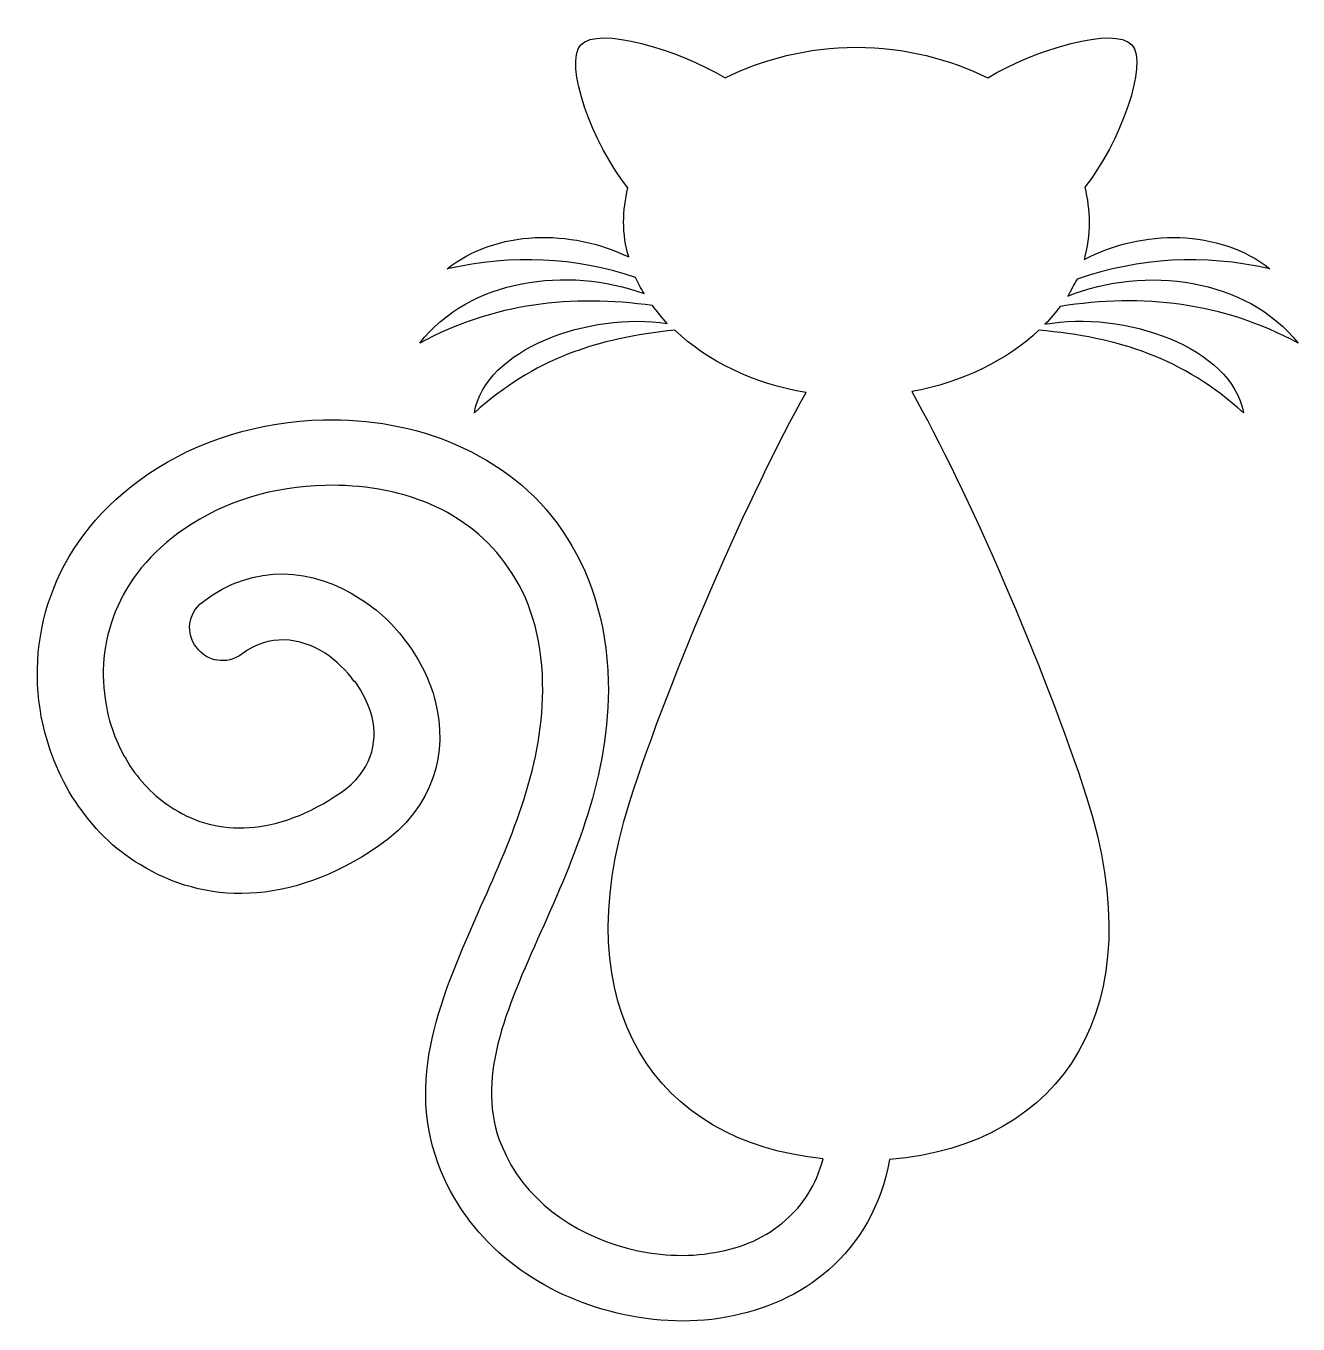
# Model space of a CAD drawing. Header units: centimetres. Extents: x -10.5 to 10.3, y -10.5 to 10.7.
import ezdxf

# ---------------------------------------------------------------- set-up
doc = ezdxf.new("R2010")
doc.units = ezdxf.units.CM
doc.header["$MEASUREMENT"] = 0
doc.layers.add('Layer 1', color=7, linetype='Continuous')

msp = doc.modelspace()

# ---------------------------------------------------------------- linework, layer by layer
at = {"layer": 'Layer 1'}
msp.add_open_spline([(3.6204, -7.8337), (6.45753, -7.59714), (7.93194, -5.3441), (6.83313, -1.92278), (6.83313, -1.92278), (6.15159, 0.20508), (4.87222, 3.11184), (3.98203, 4.69733), (3.98203, 4.69733), (4.81639, 4.85031), (5.53963, 5.21194), (6.05422, 5.69883), (6.05422, 5.69883), (7.34774, 5.58752), (8.41864, 5.23986), (9.3922, 4.34967), (9.3922, 4.34967), (9.21149, 5.42057), (7.43111, 6.03253), (6.15158, 5.79615), (6.15158, 5.79615), (6.24892, 5.89349), (6.33248, 5.99083), (6.40209, 6.08817), (6.40209, 6.08817), (7.75104, 6.29679), (9.04456, 6.15776), (10.28239, 5.49016), (10.28239, 5.49016), (9.44787, 6.54712), (7.79274, 6.76971), (6.52713, 6.2551), (6.52713, 6.2551), (6.5828, 6.35244), (6.6245, 6.44978), (6.68011, 6.53315), (6.68011, 6.53315), (7.70931, 6.881), (8.72457, 6.95042), (9.82344, 6.7001), (9.82344, 6.7001), (9.00283, 7.35375), (7.73709, 7.35375), (6.79142, 6.85308), (6.79142, 6.85308), (6.84709, 7.04776), (6.87479, 7.25638), (6.87479, 7.46503), (6.87479, 7.46503), (6.87479, 7.65968), (6.84706, 7.84061), (6.80536, 8.03529), (6.80536, 8.03529), (7.37543, 8.74459), (7.84835, 10.05184), (7.5703, 10.35783), (7.5703, 10.35783), (7.29204, 10.66398), (5.99857, 10.2884), (5.21985, 9.81549), (5.21985, 9.81549), (4.6079, 10.12145), (3.87071, 10.31613), (3.07784, 10.31613), (3.07784, 10.31613), (2.28517, 10.31613), (1.54799, 10.12145), (0.93604, 9.81549), (0.93604, 9.81549), (0.15737, 10.28845), (-1.13612, 10.66403), (-1.41438, 10.35788), (-1.41438, 10.35788), (-1.7064, 10.05192), (-1.21951, 8.73069), (-0.64926, 8.0214), (-0.64926, 8.0214), (-0.64926, 8.0214), (-0.64926, 8.0214), (-0.64926, 8.0214), (-0.64926, 8.0214), (-0.69114, 7.84066), (-0.71887, 7.64601), (-0.71887, 7.46511), (-0.71887, 7.46511), (-0.71887, 7.27043), (-0.69114, 7.07575), (-0.6355, 6.89485), (-0.6355, 6.89485), (-1.58115, 7.35382), (-2.79127, 7.34004), (-3.59788, 6.70017), (-3.59788, 6.70017), (-2.51301, 6.93655), (-1.52548, 6.89485), (-0.52419, 6.56116), (-0.52419, 6.56116), (-0.48249, 6.47758), (-0.44082, 6.38026), (-0.38515, 6.29687), (-0.38515, 6.29687), (-1.63679, 6.75584), (-3.23625, 6.53325), (-4.04288, 5.49023), (-4.04288, 5.49023), (-2.83297, 6.14388), (-1.56736, 6.2829), (-0.24595, 6.10218), (-0.24595, 6.10218), (-0.17652, 6.00484), (-0.09297, 5.9075), (-0.00957, 5.80997), (-0.00957, 5.80997), (-1.27515, 6.00484), (-2.98592, 5.39288), (-3.15287, 4.34971), (-3.15287, 4.34971), (-2.19307, 5.22596), (-1.15008, 5.57359), (0.1155, 5.69887), (0.1155, 5.69887), (0.64406, 5.19804), (1.39521, 4.82262), (2.25749, 4.68343), (2.25749, 4.68343), (1.35333, 3.07019), (0.06002, 0.13553), (-0.62152, -2.00629), (-0.62152, -2.00629), (-1.69242, -5.35806), (-0.19046, -7.55558), (2.53557, -7.81969), (2.53557, -7.81969), (2.42426, -8.25093), (2.20185, -8.58481), (1.92362, -8.82101), (1.92362, -8.82101), (1.61766, -9.09943), (1.21432, -9.28017), (0.76932, -9.34959), (0.76932, -9.34959), (0.31035, -9.43296), (-0.19046, -9.40542), (-0.66321, -9.28016), (-0.66321, -9.28016), (-1.5534, -9.04362), (-2.36004, -8.47355), (-2.70767, -7.61109), (-2.70767, -7.61109), (-3.15286, -6.55424), (-2.63824, -5.38597), (-2.06799, -4.12023), (-2.06799, -4.12023), (-1.52546, -2.89632), (-0.94145, -1.5751), (-0.96918, -0.03128), (-0.96918, -0.03128), (-0.99709, 0.97001), (-1.27514, 1.77664), (-1.72036, 2.43046), (-1.72036, 2.43046), (-2.15139, 3.07014), (-2.76335, 3.52909), (-3.45886, 3.83505), (-3.45886, 3.83505), (-4.12627, 4.12707), (-4.87742, 4.25232), (-5.61463, 4.23835), (-5.61463, 4.23835), (-6.64365, 4.21062), (-7.67288, 3.90466), (-8.47949, 3.34834), (-8.47949, 3.34834), (-10.00953, 2.30523), (-10.46832, 0.74745), (-10.218, -0.60153), (-10.218, -0.60153), (-10.12066, -1.10217), (-9.93995, -1.57509), (-9.66169, -1.99237), (-9.66169, -1.99237), (-9.38364, -2.40964), (-9.03579, -2.77125), (-8.60476, -3.02157), (-8.60476, -3.02157), (-7.57553, -3.66125), (-6.1847, -3.73087), (-4.71046, -2.71561), (-4.71046, -2.71561), (-3.79254, -2.07574), (-3.58392, -1.18574), (-3.79254, -0.35121), (-3.79254, -0.35121), (-3.8761, -0.01749), (-4.04286, 0.31639), (-4.25151, 0.59444), (-4.25151, 0.59444), (-4.25151, 0.59444), (-4.25151, 0.59444), (-4.25151, 0.59444), (-4.25151, 0.59444), (-4.25151, 0.59444), (-4.25151, 0.59444), (-4.25151, 0.59444), (-4.25151, 0.59444), (-4.46013, 0.88665), (-4.72443, 1.13697), (-5.01645, 1.31768), (-5.01645, 1.31768), (-5.78139, 1.81851), (-6.741, 1.91585), (-7.5895, 1.26201), (-7.5895, 1.26201), (-7.82588, 1.0813), (-7.86755, 0.7474), (-7.68684, 0.52501), (-7.68684, 0.52501), (-7.51989, 0.28845), (-7.1862, 0.23299), (-6.94963, 0.4137), (-6.94963, 0.4137), (-6.50463, 0.74739), (-6.00398, 0.69194), (-5.58671, 0.42764), (-5.58671, 0.42764), (-5.40597, 0.30239), (-5.23905, 0.1494), (-5.11379, -0.03131), (-5.11379, -0.03131), (-5.11379, -0.03131), (-5.1, -0.0313), (-5.1, -0.0313), (-5.1, -0.0313), (-4.97475, -0.2122), (-4.87741, -0.40688), (-4.82174, -0.61553), (-4.82174, -0.61553), (-4.7244, -1.0328), (-4.83571, -1.50554), (-5.32238, -1.83944), (-5.32238, -1.83944), (-6.39328, -2.57662), (-7.35308, -2.54874), (-8.04841, -2.11768), (-8.04841, -2.11768), (-8.32646, -1.95073), (-8.57697, -1.70041), (-8.77165, -1.40823), (-8.77165, -1.40823), (-8.96633, -1.10227), (-9.10534, -0.76855), (-9.16101, -0.40694), (-9.16101, -0.40694), (-9.34172, 0.56662), (-9.00803, 1.69319), (-7.88146, 2.45813), (-7.88146, 2.45813), (-7.24178, 2.90313), (-6.4212, 3.15346), (-5.58668, 3.16743), (-5.58668, 3.16743), (-5.00245, 3.1814), (-4.40447, 3.08406), (-3.8761, 2.86147), (-3.8761, 2.86147), (-3.36149, 2.63888), (-2.91632, 2.29121), (-2.59636, 1.81848), (-2.59636, 1.81848), (-2.26267, 1.34556), (-2.05402, 0.71967), (-2.04007, -0.05924), (-2.04007, -0.05924), (-2.01234, -1.36652), (-2.5409, -2.57664), (-3.04157, -3.68922), (-3.04157, -3.68922), (-3.69522, -5.1774), (-4.30715, -6.54034), (-3.69522, -8.02841), (-3.69522, -8.02841), (-3.20833, -9.21078), (-2.12367, -10.00345), (-0.94146, -10.30944), (-0.94146, -10.30944), (-0.31554, -10.47621), (0.33809, -10.51809), (0.95002, -10.40678), (0.95002, -10.40678), (1.57592, -10.2955), (2.15996, -10.04499), (2.63288, -9.62808), (2.63288, -9.62808), (3.11978, -9.19678), (3.48141, -8.59883), (3.6204, -7.8337)], degree=3, knots=[0, 0, 0, 0, 0.01333333, 0.01333333, 0.01333333, 0.01333333, 0.02666667, 0.02666667, 0.02666667, 0.02666667, 0.04, 0.04, 0.04, 0.04, 0.05333333, 0.05333333, 0.05333333, 0.05333333, 0.06666667, 0.06666667, 0.06666667, 0.06666667, 0.08, 0.08, 0.08, 0.08, 0.09333333, 0.09333333, 0.09333333, 0.09333333, 0.10666667, 0.10666667, 0.10666667, 0.10666667, 0.12, 0.12, 0.12, 0.12, 0.13333333, 0.13333333, 0.13333333, 0.13333333, 0.14666667, 0.14666667, 0.14666667, 0.14666667, 0.16, 0.16, 0.16, 0.16, 0.17333333, 0.17333333, 0.17333333, 0.17333333, 0.18666667, 0.18666667, 0.18666667, 0.18666667, 0.2, 0.2, 0.2, 0.2, 0.21333333, 0.21333333, 0.21333333, 0.21333333, 0.22666667, 0.22666667, 0.22666667, 0.22666667, 0.24, 0.24, 0.24, 0.24, 0.25333333, 0.25333333, 0.25333333, 0.25333333, 0.26666667, 0.26666667, 0.26666667, 0.26666667, 0.28, 0.28, 0.28, 0.28, 0.29333333, 0.29333333, 0.29333333, 0.29333333, 0.30666667, 0.30666667, 0.30666667, 0.30666667, 0.32, 0.32, 0.32, 0.32, 0.33333333, 0.33333333, 0.33333333, 0.33333333, 0.34666667, 0.34666667, 0.34666667, 0.34666667, 0.36, 0.36, 0.36, 0.36, 0.37333333, 0.37333333, 0.37333333, 0.37333333, 0.38666667, 0.38666667, 0.38666667, 0.38666667, 0.4, 0.4, 0.4, 0.4, 0.41333333, 0.41333333, 0.41333333, 0.41333333, 0.42666667, 0.42666667, 0.42666667, 0.42666667, 0.44, 0.44, 0.44, 0.44, 0.45333333, 0.45333333, 0.45333333, 0.45333333, 0.46666667, 0.46666667, 0.46666667, 0.46666667, 0.48, 0.48, 0.48, 0.48, 0.49333333, 0.49333333, 0.49333333, 0.49333333, 0.50666667, 0.50666667, 0.50666667, 0.50666667, 0.52, 0.52, 0.52, 0.52, 0.53333333, 0.53333333, 0.53333333, 0.53333333, 0.54666667, 0.54666667, 0.54666667, 0.54666667, 0.56, 0.56, 0.56, 0.56, 0.57333333, 0.57333333, 0.57333333, 0.57333333, 0.58666667, 0.58666667, 0.58666667, 0.58666667, 0.6, 0.6, 0.6, 0.6, 0.61333333, 0.61333333, 0.61333333, 0.61333333, 0.62666667, 0.62666667, 0.62666667, 0.62666667, 0.64, 0.64, 0.64, 0.64, 0.65333333, 0.65333333, 0.65333333, 0.65333333, 0.66666667, 0.66666667, 0.66666667, 0.66666667, 0.68, 0.68, 0.68, 0.68, 0.69333333, 0.69333333, 0.69333333, 0.69333333, 0.70666667, 0.70666667, 0.70666667, 0.70666667, 0.72, 0.72, 0.72, 0.72, 0.73333333, 0.73333333, 0.73333333, 0.73333333, 0.74666667, 0.74666667, 0.74666667, 0.74666667, 0.76, 0.76, 0.76, 0.76, 0.77333333, 0.77333333, 0.77333333, 0.77333333, 0.78666667, 0.78666667, 0.78666667, 0.78666667, 0.8, 0.8, 0.8, 0.8, 0.81333333, 0.81333333, 0.81333333, 0.81333333, 0.82666667, 0.82666667, 0.82666667, 0.82666667, 0.84, 0.84, 0.84, 0.84, 0.85333333, 0.85333333, 0.85333333, 0.85333333, 0.86666667, 0.86666667, 0.86666667, 0.86666667, 0.88, 0.88, 0.88, 0.88, 0.89333333, 0.89333333, 0.89333333, 0.89333333, 0.90666667, 0.90666667, 0.90666667, 0.90666667, 0.92, 0.92, 0.92, 0.92, 0.93333333, 0.93333333, 0.93333333, 0.93333333, 0.94666667, 0.94666667, 0.94666667, 0.94666667, 0.96, 0.96, 0.96, 0.96, 0.97333333, 0.97333333, 0.97333333, 0.97333333, 1, 1, 1, 1], dxfattribs=at)

doc.saveas('drawing.dxf')
